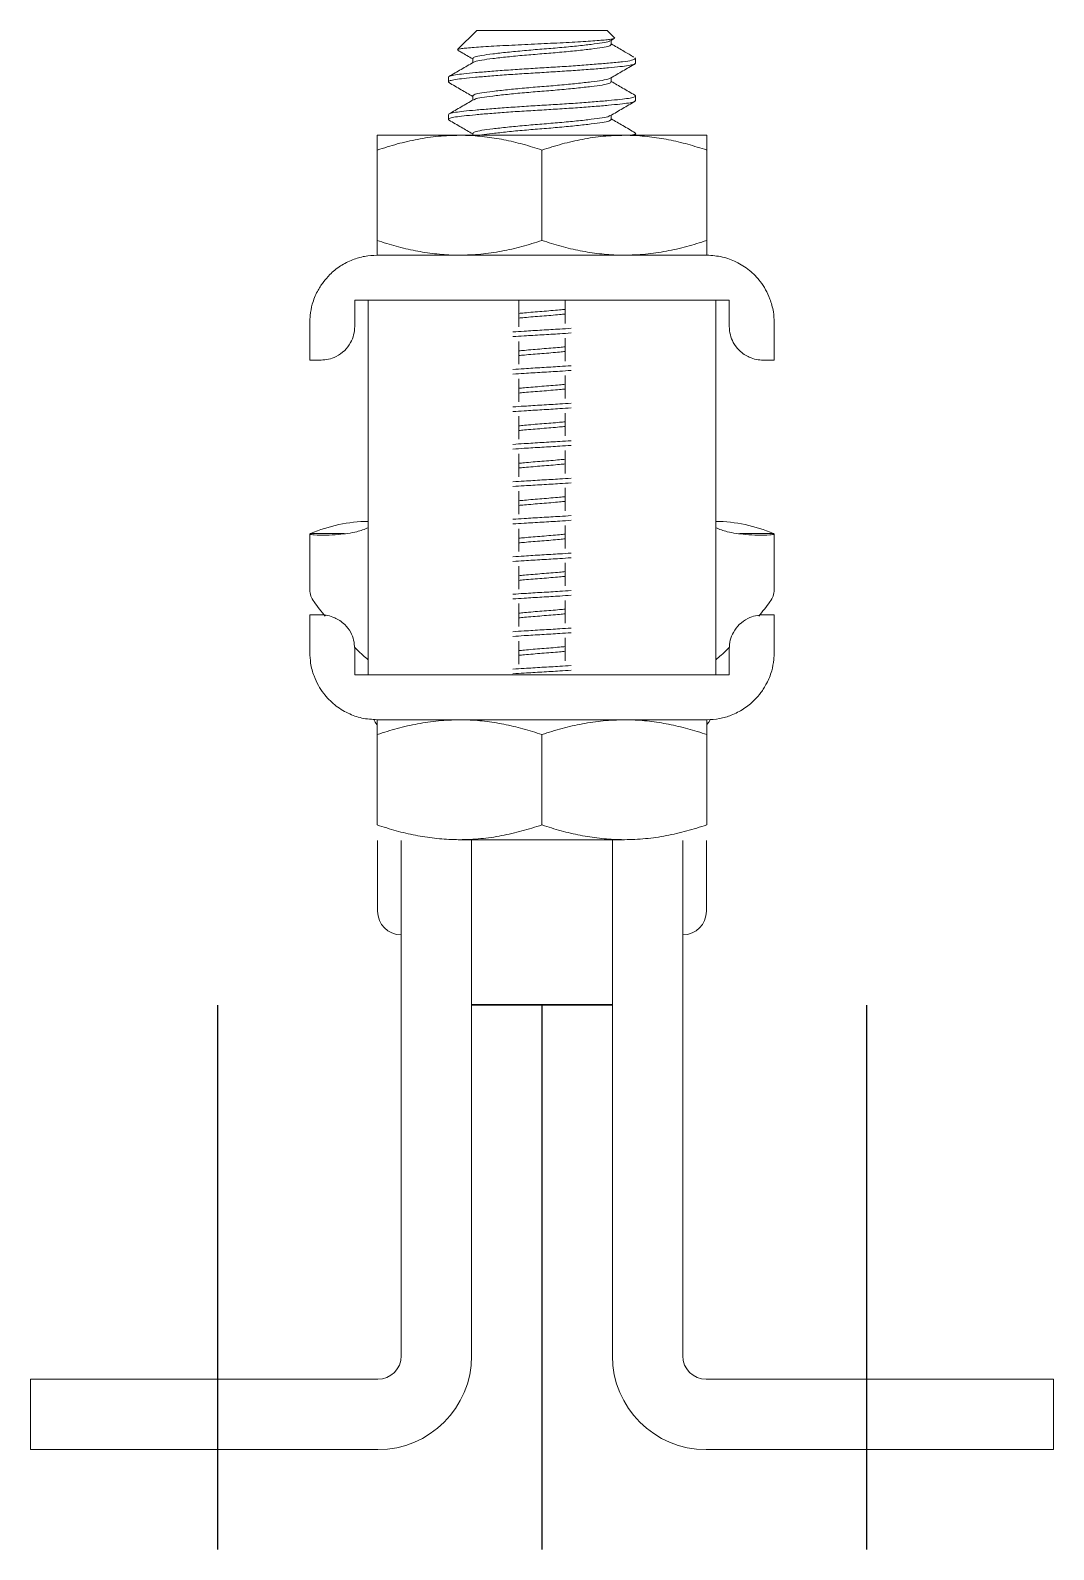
# Model space of a CAD drawing. Header units: inches. Extents: x -1 to 66.5, y -11.9 to 25.2.
# Drawn here: x 64.966 to 66.332, y -3.426 to -1.398 of the extents above; entities that cross this region are included whole.
import ezdxf

# ---------------------------------------------------------------- set-up
doc = ezdxf.new("R2010")
doc.units = ezdxf.units.IN
doc.header["$MEASUREMENT"] = 0
doc.layers.add('Clamp', color=30, linetype='Continuous')
doc.layers.add('Solenoid', color=6, linetype='Continuous')

msp = doc.modelspace()

# ---------------------------------------------------------------- linework, layer by layer
at = {"layer": 'Clamp', "linetype": 'Continuous', "lineweight": 0}
for p, q in [((65.5616, -1.3984), (65.536, -1.424)), ((65.5616, -1.3984), (65.7358, -1.3984)), ((65.7456, -1.4082), (65.7358, -1.3984)), ((65.74, -1.4123), (65.7451, -1.4093)), ((65.7412, -1.4172), (65.7412, -1.4116)), ((65.7454, -1.4083), (65.7458, -1.4088)), ((65.5562, -1.4359), (65.5562, -1.4415)), ((65.7707, -1.434), (65.7698, -1.4332)), ((65.7736, -1.4363), (65.7724, -1.4354)), ((65.7737, -1.4363), (65.7726, -1.4352)), ((65.7737, -1.4363), (65.7736, -1.4363)), ((65.7737, -1.4422), (65.7737, -1.4363)), ((65.5237, -1.4609), (65.5237, -1.4672)), ((65.7412, -1.4672), (65.7412, -1.4616)), ((65.5562, -1.4859), (65.5562, -1.4915)), ((65.7737, -1.4922), (65.7737, -1.4859)), ((65.5237, -1.5109), (65.5237, -1.5172)), ((65.7412, -1.5172), (65.7412, -1.5116)), ((65.4287, -1.5384), (65.5387, -1.5384)), ((65.5387, -1.5384), (65.7587, -1.5384)), ((65.5562, -1.5359), (65.5562, -1.5384)), ((65.7587, -1.5384), (65.8687, -1.5384)), ((65.7737, -1.5384), (65.7737, -1.5359)), ((65.4287, -1.5581), (65.4287, -1.6788)), ((65.6487, -1.5581), (65.6487, -1.6788)), ((65.8687, -1.5581), (65.8687, -1.6788)), ((65.8687, -1.6984), (65.4287, -1.6984)), ((65.8987, -1.7584), (65.3987, -1.7584)), ((65.3987, -1.7584), (65.3987, -1.7934)), ((65.4167, -2.2584), (65.4167, -1.7584)), ((65.6177, -1.794), (65.6177, -1.7584)), ((65.6797, -1.7584), (65.6797, -1.7897)), ((65.8807, -2.2584), (65.8807, -1.7584)), ((65.8987, -1.7934), (65.8987, -1.7584)), ((65.3387, -1.8384), (65.3387, -1.7884)), ((65.9587, -1.7884), (65.9587, -1.8384)), ((65.6177, -1.844), (65.6177, -1.8134)), ((65.6797, -1.8091), (65.6797, -1.8397)), ((65.3537, -1.8384), (65.3387, -1.8384)), ((65.9587, -1.8384), (65.9437, -1.8384)), ((65.6177, -1.894), (65.6177, -1.8634)), ((65.6797, -1.8591), (65.6797, -1.8897)), ((65.6177, -1.944), (65.6177, -1.9134)), ((65.6797, -1.9091), (65.6797, -1.9397)), ((65.6177, -1.994), (65.6177, -1.9634)), ((65.6797, -1.9591), (65.6797, -1.9897)), ((65.6177, -2.044), (65.6177, -2.0134)), ((65.6797, -2.0091), (65.6797, -2.0397)), ((65.6177, -2.094), (65.6177, -2.0634)), ((65.6797, -2.0591), (65.6797, -2.0897)), ((65.3387, -2.0706), (65.3387, -2.145)), ((65.3397, -2.07), (65.3846, -2.07)), ((65.9128, -2.07), (65.9577, -2.07)), ((65.9587, -2.145), (65.9587, -2.0706)), ((65.6177, -2.144), (65.6177, -2.1134)), ((65.6797, -2.1091), (65.6797, -2.1397)), ((65.6177, -2.194), (65.6177, -2.1634)), ((65.6797, -2.1591), (65.6797, -2.1897)), ((65.3387, -2.2284), (65.3387, -2.1784)), ((65.3387, -2.1784), (65.3537, -2.1784)), ((65.9437, -2.1784), (65.9587, -2.1784)), ((65.9587, -2.1784), (65.9587, -2.2284)), ((65.6797, -2.2091), (65.6797, -2.2397)), ((65.3987, -2.2584), (65.3987, -2.2234)), ((65.6177, -2.244), (65.6177, -2.2134)), ((65.8987, -2.2584), (65.8987, -2.2234)), ((65.3987, -2.2584), (65.8987, -2.2584)), ((65.4287, -2.3184), (65.8687, -2.3184)), ((65.4287, -2.3381), (65.4287, -2.4588)), ((65.6487, -2.3381), (65.6487, -2.4588)), ((65.8687, -2.3381), (65.8687, -2.4588)), ((65.4607, -2.4794), (65.4607, -2.5182)), ((65.4607, -2.4794), (65.4607, -3.1674)), ((65.5387, -2.4784), (65.7587, -2.4784)), ((65.5547, -2.4794), (65.5547, -3.1674)), ((65.7427, -3.1674), (65.7427, -2.4794)), ((65.8367, -2.5182), (65.8367, -2.4794)), ((65.8367, -3.1674), (65.8367, -2.4794)), ((65.5547, -2.6984), (65.7427, -2.6984)), ((65.5547, -2.6994), (65.7427, -2.6994)), ((65.4607, -3.0284), (65.4607, -3.1674)), ((65.5547, -3.0284), (65.5547, -3.1674)), ((65.7427, -3.1674), (65.7427, -3.0284)), ((65.8367, -3.1674), (65.8367, -3.0284)), ((64.9657, -3.1984), (64.9657, -3.2924)), ((64.9657, -3.1984), (65.1847, -3.1984)), ((64.9657, -3.1984), (64.9657, -3.2924)), ((64.9657, -3.1984), (65.1847, -3.1984)), ((65.4297, -3.1984), (65.1847, -3.1984)), ((65.4297, -3.1984), (65.1847, -3.1984)), ((66.1127, -3.1984), (65.8677, -3.1984)), ((66.1127, -3.1984), (65.8677, -3.1984)), ((66.1127, -3.1984), (66.3317, -3.1984)), ((66.1127, -3.1984), (66.3317, -3.1984)), ((66.3317, -3.2924), (66.3317, -3.1984)), ((66.3317, -3.2924), (66.3317, -3.1984)), ((65.1847, -3.2924), (64.9657, -3.2924)), ((65.1847, -3.2924), (64.9657, -3.2924)), ((65.1847, -3.2924), (65.4297, -3.2924)), ((65.1847, -3.2924), (65.4297, -3.2924)), ((65.8677, -3.2924), (66.1127, -3.2924)), ((65.8677, -3.2924), (66.1127, -3.2924)), ((66.1127, -3.2924), (66.3317, -3.2924)), ((66.1127, -3.2924), (66.3317, -3.2924))]:
    msp.add_line(p, q, dxfattribs=at)
at = {"layer": 'Clamp', "linetype": 'Continuous', "lineweight": 0, "flags": 128}
for points in [[(65.4241, -2.3181), (65.426, -2.3215), (65.4284, -2.3245)], [(65.8688, -2.3249), (65.8714, -2.3215), (65.8732, -2.3183)]]:
    msp.add_lwpolyline(points, dxfattribs=at)
at = {"layer": 'Clamp', "linetype": 'Continuous', "lineweight": 0}
for centre, radius, start, end in [((65.4193, -2.2544), 0.2008, 90.7295, 113.3464), ((65.8782, -2.2544), 0.2008, 66.6536, 89.2705), ((65.4607, -2.5739), 0.0315, 180, 270), ((65.8367, -2.5739), 0.0315, 270, 0), ((65.4297, -3.1674), 0.125, 270, 0), ((65.4297, -3.1674), 0.031, 270, 0), ((65.4297, -3.1674), 0.125, 270, 0), ((65.4297, -3.1674), 0.031, 270, 0), ((65.8677, -3.1674), 0.125, 180, 270), ((65.8677, -3.1674), 0.125, 180, 270), ((65.8677, -3.1674), 0.031, 180, 270), ((65.8677, -3.1674), 0.031, 180, 270)]:
    msp.add_arc(centre, radius, start, end, dxfattribs=at)
for centre, major_axis, start_param, end_param in [((65.2522, 3.928), (-0.11, 6), 3.126295, 3.154133), ((66.0452, 3.928), (0.11, 6), 3.129053, 3.15689), ((65.4429, 0.7377), (-0.055, 3), 2.877532, 2.903305), ((65.8545, 0.7377), (0.055, 3), 3.379774, 3.405653)]:
    msp.add_ellipse(centre, major_axis=major_axis, ratio=0.193617, start_param=start_param, end_param=end_param, dxfattribs=at)
for points, knots in [([(65.7451, -1.4091), (65.7447, -1.4093), (65.7439, -1.4098), (65.7394, -1.4105), (65.7322, -1.4113), (65.7225, -1.4121), (65.7105, -1.4129), (65.6967, -1.4138), (65.6811, -1.4147), (65.6645, -1.4155), (65.6473, -1.4163), (65.6299, -1.4171), (65.6126, -1.418), (65.596, -1.4188), (65.5805, -1.4197), (65.5668, -1.4206), (65.5552, -1.4214), (65.546, -1.4221), (65.5397, -1.423), (65.5363, -1.4237), (65.5362, -1.4241), (65.5362, -1.4242)], [0, 0, 0, 0, 0.032351, 0.085083, 0.136325, 0.188947, 0.242119, 0.296781, 0.350809, 0.406404, 0.460431, 0.515955, 0.571449, 0.628476, 0.685287, 0.743745, 0.800556, 0.858977, 0.916813, 0.976223, 1, 1, 1, 1]), ([(65.7392, -1.4123), (65.7389, -1.4126), (65.7378, -1.4136), (65.7295, -1.4151), (65.7151, -1.4171), (65.6955, -1.4193), (65.6728, -1.4215), (65.6487, -1.4234), (65.6246, -1.4254), (65.6019, -1.4276), (65.5824, -1.4298), (65.5678, -1.4318), (65.5581, -1.4337), (65.5568, -1.4352), (65.5562, -1.4359)], [0, 0, 0, 0, 0.0349812, 0.1213047, 0.2076281, 0.2970437, 0.3864593, 0.4727828, 0.5591063, 0.6485219, 0.7379375, 0.8242609, 0.9105844, 1, 1, 1, 1]), ([(65.7412, -1.4172), (65.7406, -1.4179), (65.7394, -1.4194), (65.7297, -1.4213), (65.715, -1.4233), (65.6955, -1.4255), (65.6728, -1.4277), (65.6487, -1.4297), (65.6246, -1.4316), (65.6019, -1.4338), (65.5824, -1.436), (65.5679, -1.438), (65.5594, -1.4396), (65.5583, -1.4407), (65.5579, -1.441)], [0, 0, 0, 0, 0.088875, 0.174677, 0.260479, 0.349354, 0.438229, 0.524031, 0.609833, 0.698708, 0.787584, 0.873385, 0.959187, 1, 1, 1, 1]), ([(65.7698, -1.4332), (65.7654, -1.4306), (65.7559, -1.4251), (65.7464, -1.4195), (65.7412, -1.4165)], [0, 0, 0, 0, 0.462597, 1, 1, 1, 1]), ([(65.7736, -1.4363), (65.7723, -1.437), (65.7699, -1.4384), (65.757, -1.4402), (65.7395, -1.4419), (65.7187, -1.4437), (65.6966, -1.4454), (65.6729, -1.447), (65.6487, -1.4484), (65.6245, -1.4499), (65.6008, -1.4515), (65.5787, -1.4532), (65.5595, -1.4548), (65.544, -1.4563), (65.5326, -1.4577), (65.5251, -1.4593), (65.5242, -1.4604), (65.5237, -1.4609)], [0, 0, 0, 0, 0.0807898, 0.1586894, 0.237047, 0.3014939, 0.366375, 0.4303935, 0.4923528, 0.5543122, 0.6183307, 0.6832118, 0.7476587, 0.8104256, 0.8718082, 0.9352643, 1, 1, 1, 1]), ([(65.5363, -1.425), (65.5378, -1.4259), (65.5445, -1.4297), (65.5511, -1.4336), (65.5562, -1.4366)], [0, 0, 0, 0, 0.233406, 1, 1, 1, 1]), ([(65.525, -1.4681), (65.5245, -1.4678), (65.5228, -1.4669), (65.5255, -1.4655), (65.5326, -1.4639), (65.5441, -1.4626), (65.5595, -1.461), (65.5787, -1.4594), (65.6008, -1.4577), (65.6245, -1.4561), (65.6487, -1.4547), (65.6729, -1.4532), (65.6966, -1.4516), (65.7187, -1.45), (65.7379, -1.4483), (65.7534, -1.4468), (65.7648, -1.4454), (65.7723, -1.4438), (65.7732, -1.4427), (65.7737, -1.4422)], [0, 0, 0, 0, 0.032713, 0.094388, 0.154843, 0.213323, 0.273122, 0.334522, 0.396335, 0.457327, 0.516356, 0.575386, 0.636378, 0.698191, 0.75959, 0.819389, 0.87787, 0.938325, 1, 1, 1, 1]), ([(65.5571, -1.441), (65.5517, -1.4442), (65.5408, -1.4505), (65.5299, -1.4568), (65.5245, -1.46)], [0, 0, 0, 0, 0.499624, 1, 1, 1, 1]), ([(65.7403, -1.4621), (65.7458, -1.4589), (65.7566, -1.4526), (65.7676, -1.4462), (65.773, -1.4431)], [0, 0, 0, 0, 0.499587, 1, 1, 1, 1]), ([(65.5244, -1.4681), (65.5299, -1.4712), (65.5405, -1.4774), (65.5511, -1.4836), (65.5562, -1.4866)], [0, 0, 0, 0, 0.516142, 1, 1, 1, 1]), ([(65.7395, -1.4621), (65.7391, -1.4624), (65.738, -1.4635), (65.7295, -1.4651), (65.715, -1.4671), (65.6955, -1.4693), (65.6728, -1.4715), (65.6487, -1.4734), (65.6246, -1.4754), (65.6019, -1.4776), (65.5824, -1.4798), (65.5678, -1.4818), (65.5581, -1.4837), (65.5568, -1.4852), (65.5562, -1.4859)], [0, 0, 0, 0, 0.041696, 0.127419, 0.213142, 0.301935, 0.390729, 0.476451, 0.562174, 0.650968, 0.739761, 0.825484, 0.911207, 1, 1, 1, 1]), ([(65.7412, -1.4672), (65.7406, -1.4679), (65.7394, -1.4694), (65.7297, -1.4713), (65.715, -1.4733), (65.6955, -1.4755), (65.6728, -1.4777), (65.6487, -1.4797), (65.6246, -1.4816), (65.6019, -1.4838), (65.5824, -1.486), (65.5679, -1.488), (65.5595, -1.4896), (65.5584, -1.4906), (65.5581, -1.4909)], [0, 0, 0, 0, 0.089153, 0.175224, 0.261294, 0.350447, 0.4396, 0.525671, 0.611741, 0.700894, 0.790048, 0.876118, 0.962188, 1, 1, 1, 1]), ([(65.7728, -1.4849), (65.7673, -1.4817), (65.7568, -1.4756), (65.7463, -1.4695), (65.7412, -1.4665)], [0, 0, 0, 0, 0.519464, 1, 1, 1, 1]), ([(65.5252, -1.5182), (65.5246, -1.5179), (65.5228, -1.517), (65.5255, -1.5155), (65.5326, -1.5139), (65.5441, -1.5126), (65.5595, -1.511), (65.5787, -1.5094), (65.6008, -1.5077), (65.6245, -1.5061), (65.6487, -1.5047), (65.6729, -1.5032), (65.6966, -1.5016), (65.7187, -1.5), (65.7379, -1.4983), (65.7534, -1.4968), (65.7648, -1.4954), (65.7723, -1.4938), (65.7732, -1.4927), (65.7737, -1.4922)], [0, 0, 0, 0, 0.037708, 0.099064, 0.159208, 0.217386, 0.276876, 0.337958, 0.399453, 0.460129, 0.518854, 0.577579, 0.638255, 0.699749, 0.760832, 0.820322, 0.8785, 0.938644, 1, 1, 1, 1]), ([(65.7722, -1.4849), (65.7729, -1.4852), (65.7746, -1.4861), (65.7719, -1.4876), (65.7649, -1.4892), (65.7533, -1.4905), (65.7379, -1.4921), (65.7187, -1.4937), (65.6966, -1.4954), (65.6729, -1.497), (65.6487, -1.4984), (65.6245, -1.4999), (65.6008, -1.5015), (65.5787, -1.5032), (65.5595, -1.5048), (65.544, -1.5063), (65.5326, -1.5077), (65.5251, -1.5093), (65.5242, -1.5104), (65.5237, -1.5109)], [0, 0, 0, 0, 0.03762, 0.098982, 0.159131, 0.217314, 0.27681, 0.337898, 0.399398, 0.46008, 0.51881, 0.57754, 0.638222, 0.699722, 0.76081, 0.820306, 0.878489, 0.938638, 1, 1, 1, 1]), ([(65.5573, -1.4909), (65.5518, -1.4941), (65.5409, -1.5005), (65.53, -1.5068), (65.5245, -1.51)], [0, 0, 0, 0, 0.499439, 1, 1, 1, 1]), ([(65.7401, -1.5122), (65.7455, -1.5091), (65.7565, -1.5027), (65.7674, -1.4963), (65.7729, -1.4931)], [0, 0, 0, 0, 0.499393, 1, 1, 1, 1]), ([(65.5246, -1.5182), (65.5301, -1.5214), (65.5406, -1.5275), (65.5511, -1.5336), (65.5562, -1.5366)], [0, 0, 0, 0, 0.519472, 1, 1, 1, 1]), ([(65.7393, -1.5122), (65.739, -1.5125), (65.7378, -1.5135), (65.7295, -1.5151), (65.7151, -1.5171), (65.6955, -1.5193), (65.6728, -1.5215), (65.6487, -1.5234), (65.6246, -1.5254), (65.6019, -1.5276), (65.5824, -1.5298), (65.5678, -1.5318), (65.5581, -1.5337), (65.5568, -1.5352), (65.5562, -1.5359)], [0, 0, 0, 0, 0.036037, 0.122266, 0.208495, 0.297813, 0.38713, 0.473359, 0.559589, 0.648906, 0.738224, 0.824453, 0.910682, 1, 1, 1, 1]), ([(65.7412, -1.5172), (65.7406, -1.5179), (65.7394, -1.5194), (65.7297, -1.5213), (65.715, -1.5233), (65.6955, -1.5255), (65.6728, -1.5277), (65.6487, -1.5297), (65.6246, -1.5316), (65.6018, -1.5338), (65.5827, -1.5361), (65.5708, -1.5375), (65.5673, -1.5383), (65.5667, -1.5384)], [0, 0, 0, 0, 0.0996913, 0.1959352, 0.2921791, 0.3918705, 0.4915618, 0.5878057, 0.6840496, 0.7837409, 0.8834322, 0.9796761, 1, 1, 1, 1]), ([(65.773, -1.5351), (65.7676, -1.5319), (65.757, -1.5257), (65.7464, -1.5195), (65.7412, -1.5165)], [0, 0, 0, 0, 0.515057, 1, 1, 1, 1]), ([(65.4287, -1.5581), (65.4376, -1.5553), (65.4554, -1.5496), (65.4827, -1.5435), (65.5105, -1.5392), (65.5293, -1.5387), (65.5387, -1.5384)], [0, 0, 0, 0, 0.247269, 0.495363, 0.746874, 1, 1, 1, 1]), ([(65.4287, -1.5384), (65.4287, -1.5387), (65.4287, -1.5393), (65.4287, -1.5453), (65.4287, -1.5538), (65.4287, -1.5581)], [0, 0, 0, 0, 0.227076, 0.611316, 1, 1, 1, 1]), ([(65.5387, -1.5384), (65.5413, -1.5384), (65.5525, -1.5385), (65.5722, -1.54), (65.5979, -1.5441), (65.6234, -1.5501), (65.6403, -1.5554), (65.6487, -1.5581)], [0, 0, 0, 0, 0.070035, 0.299797, 0.530821, 0.76502, 1, 1, 1, 1]), ([(65.6487, -1.5581), (65.6576, -1.5553), (65.6754, -1.5496), (65.7027, -1.5435), (65.7305, -1.5392), (65.7493, -1.5387), (65.7587, -1.5384)], [0, 0, 0, 0, 0.247269, 0.495363, 0.746874, 1, 1, 1, 1]), ([(65.7587, -1.5384), (65.7613, -1.5384), (65.7725, -1.5385), (65.7922, -1.54), (65.8179, -1.5441), (65.8434, -1.5501), (65.8603, -1.5554), (65.8687, -1.5581)], [0, 0, 0, 0, 0.070035, 0.299797, 0.530821, 0.76502, 1, 1, 1, 1]), ([(65.7724, -1.5351), (65.7729, -1.5353), (65.7746, -1.5362), (65.7728, -1.5373), (65.7687, -1.5381), (65.7673, -1.5384)], [0, 0, 0, 0, 0.2557461, 0.7426213, 1, 1, 1, 1]), ([(65.8687, -1.5581), (65.8687, -1.5538), (65.8687, -1.5454), (65.8687, -1.5393), (65.8687, -1.5387), (65.8687, -1.5384)], [0, 0, 0, 0, 0.384596, 0.772923, 1, 1, 1, 1]), ([(65.5387, -1.6984), (65.5361, -1.6984), (65.5249, -1.6983), (65.5052, -1.6968), (65.4796, -1.6928), (65.454, -1.6868), (65.4371, -1.6815), (65.4287, -1.6788)], [0, 0, 0, 0, 0.0700348, 0.2997968, 0.5308205, 0.7650202, 1, 1, 1, 1]), ([(65.4287, -1.6788), (65.4287, -1.683), (65.4287, -1.6915), (65.4287, -1.6976), (65.4287, -1.6982), (65.4287, -1.6984)], [0, 0, 0, 0, 0.384596, 0.772923, 1, 1, 1, 1]), ([(65.6487, -1.6788), (65.6398, -1.6816), (65.622, -1.6872), (65.5947, -1.6934), (65.5669, -1.6976), (65.5481, -1.6982), (65.5387, -1.6984)], [0, 0, 0, 0, 0.247269, 0.495363, 0.746874, 1, 1, 1, 1]), ([(65.7587, -1.6984), (65.7561, -1.6984), (65.7449, -1.6983), (65.7252, -1.6968), (65.6996, -1.6928), (65.674, -1.6868), (65.6571, -1.6815), (65.6487, -1.6788)], [0, 0, 0, 0, 0.070035, 0.299797, 0.530821, 0.76502, 1, 1, 1, 1]), ([(65.8687, -1.6788), (65.8598, -1.6816), (65.842, -1.6872), (65.8147, -1.6934), (65.7869, -1.6976), (65.7681, -1.6982), (65.7587, -1.6984)], [0, 0, 0, 0, 0.247269, 0.495363, 0.746874, 1, 1, 1, 1]), ([(65.8687, -1.6984), (65.8687, -1.6982), (65.8687, -1.6976), (65.8687, -1.6915), (65.8687, -1.683), (65.8687, -1.6788)], [0, 0, 0, 0, 0.227076, 0.611316, 1, 1, 1, 1]), ([(65.4287, -1.6984), (65.423, -1.6987), (65.4115, -1.6994), (65.395, -1.7044), (65.3793, -1.7124), (65.3664, -1.7228), (65.3563, -1.7344), (65.3497, -1.7448), (65.345, -1.7548), (65.3415, -1.7651), (65.3391, -1.7766), (65.3388, -1.7852), (65.3387, -1.7884)], [0, 0, 0, 0, 0.121921, 0.24654, 0.387625, 0.531601, 0.635216, 0.740398, 0.799933, 0.860369, 0.947583, 1, 1, 1, 1]), ([(65.9587, -1.7884), (65.9585, -1.7835), (65.9581, -1.7753), (65.9557, -1.7649), (65.9525, -1.7549), (65.9474, -1.7441), (65.9386, -1.7309), (65.9259, -1.7179), (65.9088, -1.7071), (65.8897, -1.6999), (65.8758, -1.6989), (65.8687, -1.6984)], [0, 0, 0, 0, 0.080202, 0.132242, 0.185729, 0.27893, 0.374409, 0.535654, 0.701444, 0.848623, 1, 1, 1, 1]), ([(65.6797, -1.7707), (65.6772, -1.771), (65.6675, -1.7719), (65.6487, -1.7734), (65.6299, -1.7749), (65.6202, -1.7759), (65.6177, -1.7761)], [0, 0, 0, 0, 0.126896, 0.5, 0.873104, 1, 1, 1, 1]), ([(65.6797, -1.777), (65.6772, -1.7772), (65.6675, -1.7782), (65.6487, -1.7797), (65.6299, -1.7812), (65.6202, -1.7821), (65.6177, -1.7824)], [0, 0, 0, 0, 0.126896, 0.5, 0.873104, 1, 1, 1, 1]), ([(65.3537, -1.8384), (65.357, -1.8382), (65.3635, -1.8379), (65.3743, -1.834), (65.3848, -1.8269), (65.393, -1.8165), (65.3978, -1.8051), (65.3984, -1.7972), (65.3987, -1.7934)], [0, 0, 0, 0, 0.192183, 0.383938, 0.589627, 0.75572, 0.881839, 1, 1, 1, 1]), ([(65.6875, -1.796), (65.6825, -1.7963), (65.67, -1.7972), (65.6487, -1.7984), (65.6274, -1.7997), (65.6149, -1.8005), (65.6099, -1.8009)], [0, 0, 0, 0, 0.197312, 0.5, 0.802688, 1, 1, 1, 1]), ([(65.6099, -1.8071), (65.6149, -1.8068), (65.6274, -1.8059), (65.6487, -1.8047), (65.67, -1.8034), (65.6825, -1.8026), (65.6875, -1.8022)], [0, 0, 0, 0, 0.197312, 0.5, 0.802688, 1, 1, 1, 1]), ([(65.8987, -1.7934), (65.899, -1.7973), (65.8996, -1.8051), (65.9044, -1.8164), (65.9111, -1.8251), (65.9186, -1.8311), (65.9264, -1.8353), (65.9349, -1.838), (65.9408, -1.8383), (65.9437, -1.8384)], [0, 0, 0, 0, 0.121008, 0.241504, 0.408122, 0.530914, 0.653941, 0.82684, 1, 1, 1, 1]), ([(65.6797, -1.8207), (65.6772, -1.821), (65.6675, -1.8219), (65.6487, -1.8234), (65.6299, -1.8249), (65.6202, -1.8259), (65.6177, -1.8261)], [0, 0, 0, 0, 0.126896, 0.5, 0.873104, 1, 1, 1, 1]), ([(65.6797, -1.827), (65.6772, -1.8272), (65.6675, -1.8282), (65.6487, -1.8297), (65.6299, -1.8312), (65.6202, -1.8321), (65.6177, -1.8324)], [0, 0, 0, 0, 0.126896, 0.5, 0.873104, 1, 1, 1, 1]), ([(65.6875, -1.846), (65.6825, -1.8463), (65.67, -1.8472), (65.6487, -1.8484), (65.6274, -1.8497), (65.6149, -1.8505), (65.6099, -1.8509)], [0, 0, 0, 0, 0.197312, 0.5, 0.802688, 1, 1, 1, 1]), ([(65.6099, -1.8571), (65.6149, -1.8568), (65.6274, -1.8559), (65.6487, -1.8547), (65.67, -1.8534), (65.6825, -1.8526), (65.6875, -1.8522)], [0, 0, 0, 0, 0.197312, 0.5, 0.802688, 1, 1, 1, 1]), ([(65.6797, -1.8707), (65.6772, -1.871), (65.6675, -1.8719), (65.6487, -1.8734), (65.6299, -1.8749), (65.6202, -1.8759), (65.6177, -1.8761)], [0, 0, 0, 0, 0.1268965, 0.5, 0.8731035, 1, 1, 1, 1]), ([(65.6797, -1.877), (65.6772, -1.8772), (65.6675, -1.8782), (65.6487, -1.8797), (65.6299, -1.8812), (65.6202, -1.8821), (65.6177, -1.8824)], [0, 0, 0, 0, 0.126896, 0.5, 0.873104, 1, 1, 1, 1]), ([(65.6875, -1.896), (65.6825, -1.8963), (65.67, -1.8972), (65.6487, -1.8984), (65.6274, -1.8997), (65.6149, -1.9005), (65.6099, -1.9009)], [0, 0, 0, 0, 0.197312, 0.5, 0.802688, 1, 1, 1, 1]), ([(65.6099, -1.9071), (65.6149, -1.9068), (65.6274, -1.9059), (65.6487, -1.9047), (65.67, -1.9034), (65.6825, -1.9026), (65.6875, -1.9022)], [0, 0, 0, 0, 0.197312, 0.5, 0.802688, 1, 1, 1, 1]), ([(65.6797, -1.9207), (65.6772, -1.921), (65.6675, -1.9219), (65.6487, -1.9234), (65.6299, -1.9249), (65.6202, -1.9259), (65.6177, -1.9261)], [0, 0, 0, 0, 0.126896, 0.5, 0.873104, 1, 1, 1, 1]), ([(65.6875, -1.946), (65.6825, -1.9463), (65.67, -1.9472), (65.6487, -1.9484), (65.6274, -1.9497), (65.6149, -1.9505), (65.6099, -1.9509)], [0, 0, 0, 0, 0.197312, 0.5, 0.802688, 1, 1, 1, 1]), ([(65.6797, -1.927), (65.6772, -1.9272), (65.6675, -1.9282), (65.6487, -1.9297), (65.6299, -1.9312), (65.6202, -1.9321), (65.6177, -1.9324)], [0, 0, 0, 0, 0.126896, 0.5, 0.873104, 1, 1, 1, 1]), ([(65.6099, -1.9571), (65.6149, -1.9568), (65.6274, -1.9559), (65.6487, -1.9547), (65.67, -1.9534), (65.6825, -1.9526), (65.6875, -1.9522)], [0, 0, 0, 0, 0.197312, 0.5, 0.802688, 1, 1, 1, 1]), ([(65.6797, -1.9707), (65.6772, -1.971), (65.6675, -1.9719), (65.6487, -1.9734), (65.6299, -1.9749), (65.6202, -1.9759), (65.6177, -1.9761)], [0, 0, 0, 0, 0.126896, 0.5, 0.873104, 1, 1, 1, 1]), ([(65.6797, -1.977), (65.6772, -1.9772), (65.6675, -1.9782), (65.6487, -1.9797), (65.6299, -1.9812), (65.6202, -1.9821), (65.6177, -1.9824)], [0, 0, 0, 0, 0.126896, 0.5, 0.873104, 1, 1, 1, 1]), ([(65.6875, -1.996), (65.6825, -1.9963), (65.67, -1.9972), (65.6487, -1.9984), (65.6274, -1.9997), (65.6149, -2.0005), (65.6099, -2.0009)], [0, 0, 0, 0, 0.197312, 0.5, 0.802688, 1, 1, 1, 1]), ([(65.6099, -2.0071), (65.6149, -2.0068), (65.6274, -2.0059), (65.6487, -2.0047), (65.67, -2.0034), (65.6825, -2.0026), (65.6875, -2.0022)], [0, 0, 0, 0, 0.197312, 0.5, 0.802688, 1, 1, 1, 1]), ([(65.6797, -2.0207), (65.6772, -2.021), (65.6675, -2.0219), (65.6487, -2.0234), (65.6299, -2.0249), (65.6202, -2.0259), (65.6177, -2.0261)], [0, 0, 0, 0, 0.1268965, 0.5, 0.8731035, 1, 1, 1, 1]), ([(65.6797, -2.027), (65.6772, -2.0272), (65.6675, -2.0282), (65.6487, -2.0297), (65.6299, -2.0312), (65.6202, -2.0321), (65.6177, -2.0324)], [0, 0, 0, 0, 0.1268965, 0.5, 0.8731035, 1, 1, 1, 1]), ([(65.6875, -2.046), (65.6825, -2.0463), (65.67, -2.0472), (65.6487, -2.0484), (65.6274, -2.0497), (65.6149, -2.0505), (65.6099, -2.0509)], [0, 0, 0, 0, 0.197312, 0.5, 0.802688, 1, 1, 1, 1]), ([(65.4167, -2.0622), (65.4118, -2.0641), (65.4003, -2.0686), (65.3854, -2.0702), (65.3768, -2.0712)], [0, 0, 0, 0, 0.4218554, 1, 1, 1, 1]), ([(65.6099, -2.0571), (65.6149, -2.0568), (65.6274, -2.0559), (65.6487, -2.0547), (65.67, -2.0534), (65.6825, -2.0526), (65.6875, -2.0522)], [0, 0, 0, 0, 0.197312, 0.5, 0.802688, 1, 1, 1, 1]), ([(65.9207, -2.0712), (65.9121, -2.0702), (65.8972, -2.0686), (65.8856, -2.0641), (65.8807, -2.0622)], [0, 0, 0, 0, 0.574573, 1, 1, 1, 1]), ([(65.3444, -2.0716), (65.3417, -2.0714), (65.34, -2.0712), (65.3384, -2.0707), (65.3386, -2.0704), (65.3397, -2.07)], [0, 0, 0, 0, 0.5, 0.5, 1, 1, 1, 1]), ([(65.6797, -2.0707), (65.6772, -2.071), (65.6675, -2.0719), (65.6487, -2.0734), (65.6299, -2.0749), (65.6202, -2.0759), (65.6177, -2.0761)], [0, 0, 0, 0, 0.126896, 0.5, 0.873104, 1, 1, 1, 1]), ([(65.6797, -2.077), (65.6772, -2.0772), (65.6675, -2.0782), (65.6487, -2.0797), (65.6299, -2.0812), (65.6202, -2.0821), (65.6177, -2.0824)], [0, 0, 0, 0, 0.126896, 0.5, 0.873104, 1, 1, 1, 1]), ([(65.9577, -2.07), (65.9588, -2.0704), (65.959, -2.0707), (65.9574, -2.0712), (65.9557, -2.0714), (65.953, -2.0716)], [0, 0, 0, 0, 0.5, 0.5, 1, 1, 1, 1]), ([(65.6875, -2.096), (65.6825, -2.0963), (65.67, -2.0972), (65.6487, -2.0984), (65.6274, -2.0997), (65.6149, -2.1005), (65.6099, -2.1009)], [0, 0, 0, 0, 0.197312, 0.5, 0.802688, 1, 1, 1, 1]), ([(65.6099, -2.1071), (65.6149, -2.1068), (65.6274, -2.1059), (65.6487, -2.1047), (65.67, -2.1034), (65.6825, -2.1026), (65.6875, -2.1022)], [0, 0, 0, 0, 0.197312, 0.5, 0.802688, 1, 1, 1, 1]), ([(65.6797, -2.1207), (65.6772, -2.121), (65.6675, -2.1219), (65.6487, -2.1234), (65.6299, -2.1249), (65.6202, -2.1259), (65.6177, -2.1261)], [0, 0, 0, 0, 0.126896, 0.5, 0.873104, 1, 1, 1, 1]), ([(65.6797, -2.127), (65.6772, -2.1272), (65.6675, -2.1282), (65.6487, -2.1297), (65.6299, -2.1312), (65.6202, -2.1321), (65.6177, -2.1324)], [0, 0, 0, 0, 0.126896, 0.5, 0.873104, 1, 1, 1, 1]), ([(65.6875, -2.146), (65.6825, -2.1463), (65.67, -2.1472), (65.6487, -2.1484), (65.6274, -2.1497), (65.6149, -2.1505), (65.6099, -2.1509)], [0, 0, 0, 0, 0.197312, 0.5, 0.802688, 1, 1, 1, 1]), ([(65.6099, -2.1571), (65.6149, -2.1568), (65.6274, -2.1559), (65.6487, -2.1547), (65.67, -2.1534), (65.6825, -2.1526), (65.6875, -2.1522)], [0, 0, 0, 0, 0.197312, 0.5, 0.802688, 1, 1, 1, 1]), ([(65.3987, -2.2234), (65.3984, -2.2195), (65.3978, -2.2118), (65.393, -2.2004), (65.3863, -2.1918), (65.3788, -2.1858), (65.3711, -2.1816), (65.3625, -2.1789), (65.3567, -2.1786), (65.3537, -2.1784)], [0, 0, 0, 0, 0.121009, 0.241505, 0.408122, 0.529383, 0.653944, 0.825202, 1, 1, 1, 1]), ([(65.6797, -2.1707), (65.6772, -2.171), (65.6675, -2.1719), (65.6487, -2.1734), (65.6299, -2.1749), (65.6202, -2.1759), (65.6177, -2.1761)], [0, 0, 0, 0, 0.126896, 0.5, 0.873104, 1, 1, 1, 1]), ([(65.6797, -2.177), (65.6772, -2.1772), (65.6675, -2.1782), (65.6487, -2.1797), (65.6299, -2.1812), (65.6202, -2.1821), (65.6177, -2.1824)], [0, 0, 0, 0, 0.126896, 0.5, 0.873104, 1, 1, 1, 1]), ([(65.9437, -2.1784), (65.9405, -2.1786), (65.9339, -2.179), (65.9231, -2.1828), (65.9126, -2.1899), (65.9044, -2.2004), (65.8996, -2.2118), (65.899, -2.2196), (65.8987, -2.2234)], [0, 0, 0, 0, 0.192183, 0.383938, 0.589627, 0.75572, 0.881839, 1, 1, 1, 1]), ([(65.6875, -2.196), (65.6825, -2.1963), (65.67, -2.1972), (65.6487, -2.1984), (65.6274, -2.1997), (65.6149, -2.2005), (65.6099, -2.2009)], [0, 0, 0, 0, 0.197312, 0.5, 0.802688, 1, 1, 1, 1]), ([(65.6099, -2.2071), (65.6149, -2.2068), (65.6274, -2.2059), (65.6487, -2.2047), (65.67, -2.2034), (65.6825, -2.2026), (65.6875, -2.2022)], [0, 0, 0, 0, 0.197312, 0.5, 0.802688, 1, 1, 1, 1]), ([(65.3387, -2.2284), (65.339, -2.2334), (65.3395, -2.2449), (65.3439, -2.2597), (65.35, -2.2728), (65.3589, -2.286), (65.3716, -2.2991), (65.3888, -2.3099), (65.4079, -2.317), (65.4218, -2.3179), (65.4287, -2.3184)], [0, 0, 0, 0, 0.080226, 0.185456, 0.279715, 0.374206, 0.537738, 0.701359, 0.85078, 1, 1, 1, 1]), ([(65.4167, -2.2383), (65.412, -2.2344), (65.4065, -2.2298), (65.3995, -2.2227), (65.3985, -2.2217)], [0, 0, 0, 0, 0.860306, 1, 1, 1, 1]), ([(65.6797, -2.2207), (65.6772, -2.221), (65.6675, -2.2219), (65.6487, -2.2234), (65.6299, -2.2249), (65.6202, -2.2259), (65.6177, -2.2261)], [0, 0, 0, 0, 0.126896, 0.5, 0.873104, 1, 1, 1, 1]), ([(65.6797, -2.227), (65.6772, -2.2272), (65.6675, -2.2282), (65.6487, -2.2297), (65.6299, -2.2312), (65.6202, -2.2321), (65.6177, -2.2324)], [0, 0, 0, 0, 0.126896, 0.5, 0.873104, 1, 1, 1, 1]), ([(65.8687, -2.3184), (65.8745, -2.3181), (65.886, -2.3174), (65.9025, -2.3124), (65.9181, -2.3044), (65.9311, -2.2939), (65.9412, -2.2824), (65.9492, -2.2697), (65.9552, -2.2551), (65.9583, -2.2403), (65.9586, -2.2317), (65.9587, -2.2284)], [0, 0, 0, 0, 0.123246, 0.246594, 0.389151, 0.531727, 0.636222, 0.740584, 0.860336, 0.947571, 1, 1, 1, 1]), ([(65.8989, -2.2217), (65.898, -2.2226), (65.891, -2.2297), (65.8855, -2.2343), (65.8807, -2.2383)], [0, 0, 0, 0, 0.1240797, 1, 1, 1, 1]), ([(65.6875, -2.246), (65.6825, -2.2463), (65.67, -2.2472), (65.6487, -2.2484), (65.6274, -2.2497), (65.6149, -2.2505), (65.6099, -2.2509)], [0, 0, 0, 0, 0.197312, 0.5, 0.802688, 1, 1, 1, 1]), ([(65.6099, -2.2571), (65.6149, -2.2568), (65.6274, -2.2559), (65.6487, -2.2547), (65.67, -2.2534), (65.6825, -2.2526), (65.6875, -2.2522)], [0, 0, 0, 0, 0.197312, 0.5, 0.802688, 1, 1, 1, 1]), ([(65.4287, -2.3381), (65.4376, -2.3353), (65.4554, -2.3296), (65.4827, -2.3235), (65.5105, -2.3192), (65.5293, -2.3187), (65.5387, -2.3184)], [0, 0, 0, 0, 0.247269, 0.495363, 0.746874, 1, 1, 1, 1]), ([(65.4287, -2.3184), (65.4287, -2.3187), (65.4287, -2.3193), (65.4287, -2.3253), (65.4287, -2.3338), (65.4287, -2.3381)], [0, 0, 0, 0, 0.227076, 0.611316, 1, 1, 1, 1]), ([(65.5387, -2.3184), (65.5413, -2.3184), (65.5525, -2.3185), (65.5722, -2.32), (65.5979, -2.3241), (65.6234, -2.3301), (65.6403, -2.3354), (65.6487, -2.3381)], [0, 0, 0, 0, 0.070035, 0.299797, 0.530821, 0.76502, 1, 1, 1, 1]), ([(65.6487, -2.3381), (65.6576, -2.3353), (65.6754, -2.3296), (65.7027, -2.3235), (65.7305, -2.3192), (65.7493, -2.3187), (65.7587, -2.3184)], [0, 0, 0, 0, 0.247269, 0.495363, 0.746874, 1, 1, 1, 1]), ([(65.7587, -2.3184), (65.7613, -2.3184), (65.7725, -2.3185), (65.7922, -2.32), (65.8179, -2.3241), (65.8434, -2.3301), (65.8603, -2.3354), (65.8687, -2.3381)], [0, 0, 0, 0, 0.070035, 0.299797, 0.530821, 0.76502, 1, 1, 1, 1]), ([(65.8687, -2.3381), (65.8687, -2.3338), (65.8687, -2.3254), (65.8687, -2.3193), (65.8687, -2.3187), (65.8687, -2.3184)], [0, 0, 0, 0, 0.384596, 0.772923, 1, 1, 1, 1]), ([(65.5387, -2.4784), (65.5361, -2.4784), (65.5249, -2.4783), (65.5052, -2.4768), (65.4796, -2.4728), (65.454, -2.4668), (65.4371, -2.4615), (65.4287, -2.4588)], [0, 0, 0, 0, 0.070035, 0.299797, 0.530821, 0.76502, 1, 1, 1, 1]), ([(65.6487, -2.4588), (65.6398, -2.4616), (65.622, -2.4672), (65.5947, -2.4734), (65.5669, -2.4776), (65.5481, -2.4782), (65.5387, -2.4784)], [0, 0, 0, 0, 0.2472686, 0.4953626, 0.746874, 1, 1, 1, 1]), ([(65.7587, -2.4784), (65.7561, -2.4784), (65.7449, -2.4783), (65.7252, -2.4768), (65.6996, -2.4728), (65.674, -2.4668), (65.6571, -2.4615), (65.6487, -2.4588)], [0, 0, 0, 0, 0.070035, 0.299797, 0.530821, 0.76502, 1, 1, 1, 1]), ([(65.8687, -2.4588), (65.8598, -2.4616), (65.842, -2.4672), (65.8147, -2.4734), (65.7869, -2.4776), (65.7681, -2.4782), (65.7587, -2.4784)], [0, 0, 0, 0, 0.247269, 0.495363, 0.746874, 1, 1, 1, 1]), ([(65.4292, -2.4794), (65.4292, -2.4854), (65.4292, -2.4972), (65.4292, -2.5118), (65.4292, -2.5231), (65.4292, -2.5313), (65.4292, -2.5359), (65.4292, -2.5381)], [0, 0, 0, 0, 0.279789, 0.559084, 0.711618, 0.862466, 1, 1, 1, 1]), ([(65.8682, -2.5381), (65.8682, -2.5359), (65.8682, -2.5288), (65.8682, -2.5148), (65.8682, -2.4973), (65.8682, -2.4854), (65.8682, -2.4794)], [0, 0, 0, 0, 0.137935, 0.440706, 0.720267, 1, 1, 1, 1]), ([(65.8682, -2.5739), (65.8682, -2.5739), (65.8682, -2.564), (65.8682, -2.5285), (65.8682, -2.5045), (65.8682, -2.4794)], [0, 0, 0, 0, 0.5, 0.5, 1, 1, 1, 1])]:
    msp.add_open_spline(points, degree=3, knots=knots, dxfattribs=at)
for points in [[(65.3444, -2.1611), (65.3406, -2.156), (65.3387, -2.1506), (65.3387, -2.145)], [(65.9587, -2.145), (65.9587, -2.1506), (65.9568, -2.156), (65.953, -2.1611)], [(65.4292, -2.4794), (65.4292, -2.5316), (65.4292, -2.5739), (65.4292, -2.5739)]]:
    msp.add_open_spline(points, degree=3, dxfattribs=at)
at = {"layer": 'Solenoid'}
for p, q in [((65.2157, -2.6994), (65.2157, -3.4258)), ((65.6487, -2.6994), (65.6487, -3.4258)), ((66.0817, -2.6994), (66.0817, -3.4258))]:
    msp.add_line(p, q, dxfattribs=at)

doc.saveas('drawing.dxf')
